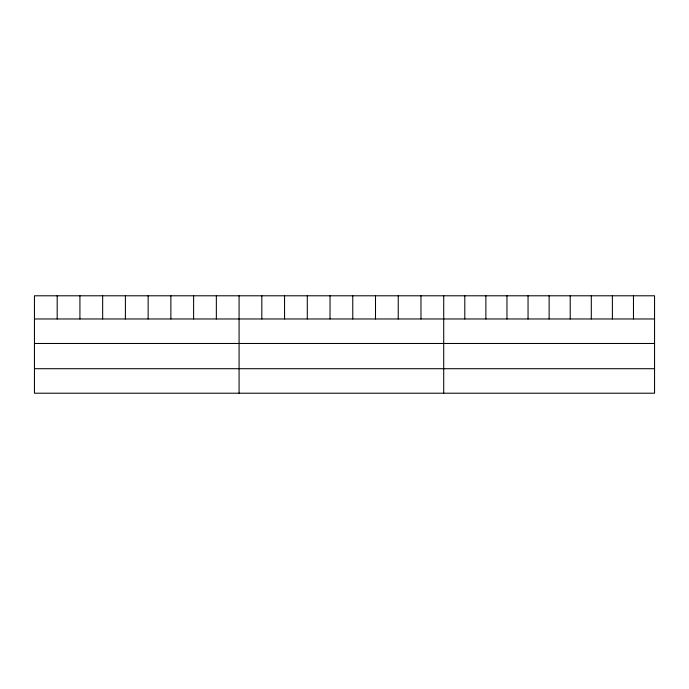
<?xml version="1.0" encoding="UTF-8"?>
<svg xmlns="http://www.w3.org/2000/svg" width="689" height="689" viewBox="0 0 689 689"><rect width="100%" height="100%" fill="white"/><g stroke="black" fill="none" stroke-linecap="round" stroke-linejoin="round"><path stroke-width="1.03" d="M654.55 343.475L654.55 295.788L34.45 295.788L34.45 393.212L654.55 393.212L654.55 343.475L34.45 343.475M34.45 318.973L654.55 318.973M34.45 368.71L654.55 368.71M633.467 295.788L633.467 318.973M612.383 295.788L612.383 318.973M591.3 295.788L591.3 318.973M570.216 295.788L570.216 318.973M549.133 295.788L549.133 318.973M528.05 295.788L528.05 318.973M506.966 295.788L506.966 318.973M485.883 295.788L485.883 318.973M464.799 295.788L464.799 318.973M443.716 295.788L443.716 393.212M420.979 295.788L420.979 318.973M398.242 295.788L398.242 318.973M375.505 295.788L375.505 318.973M352.768 295.788L352.768 318.973M330.031 295.788L330.031 318.973M307.294 295.788L307.294 318.973M284.557 295.788L284.557 318.973M261.82 295.788L261.82 318.973M239.083 295.788L239.083 393.212M216.346 295.788L216.346 318.973M193.609 295.788L193.609 318.973M170.872 295.788L170.872 318.973M148.135 295.788L148.135 318.973M125.398 295.788L125.398 318.973M102.661 295.788L102.661 318.973M79.924 295.788L79.924 318.973M57.187 295.788L57.187 318.973"/></g></svg>
